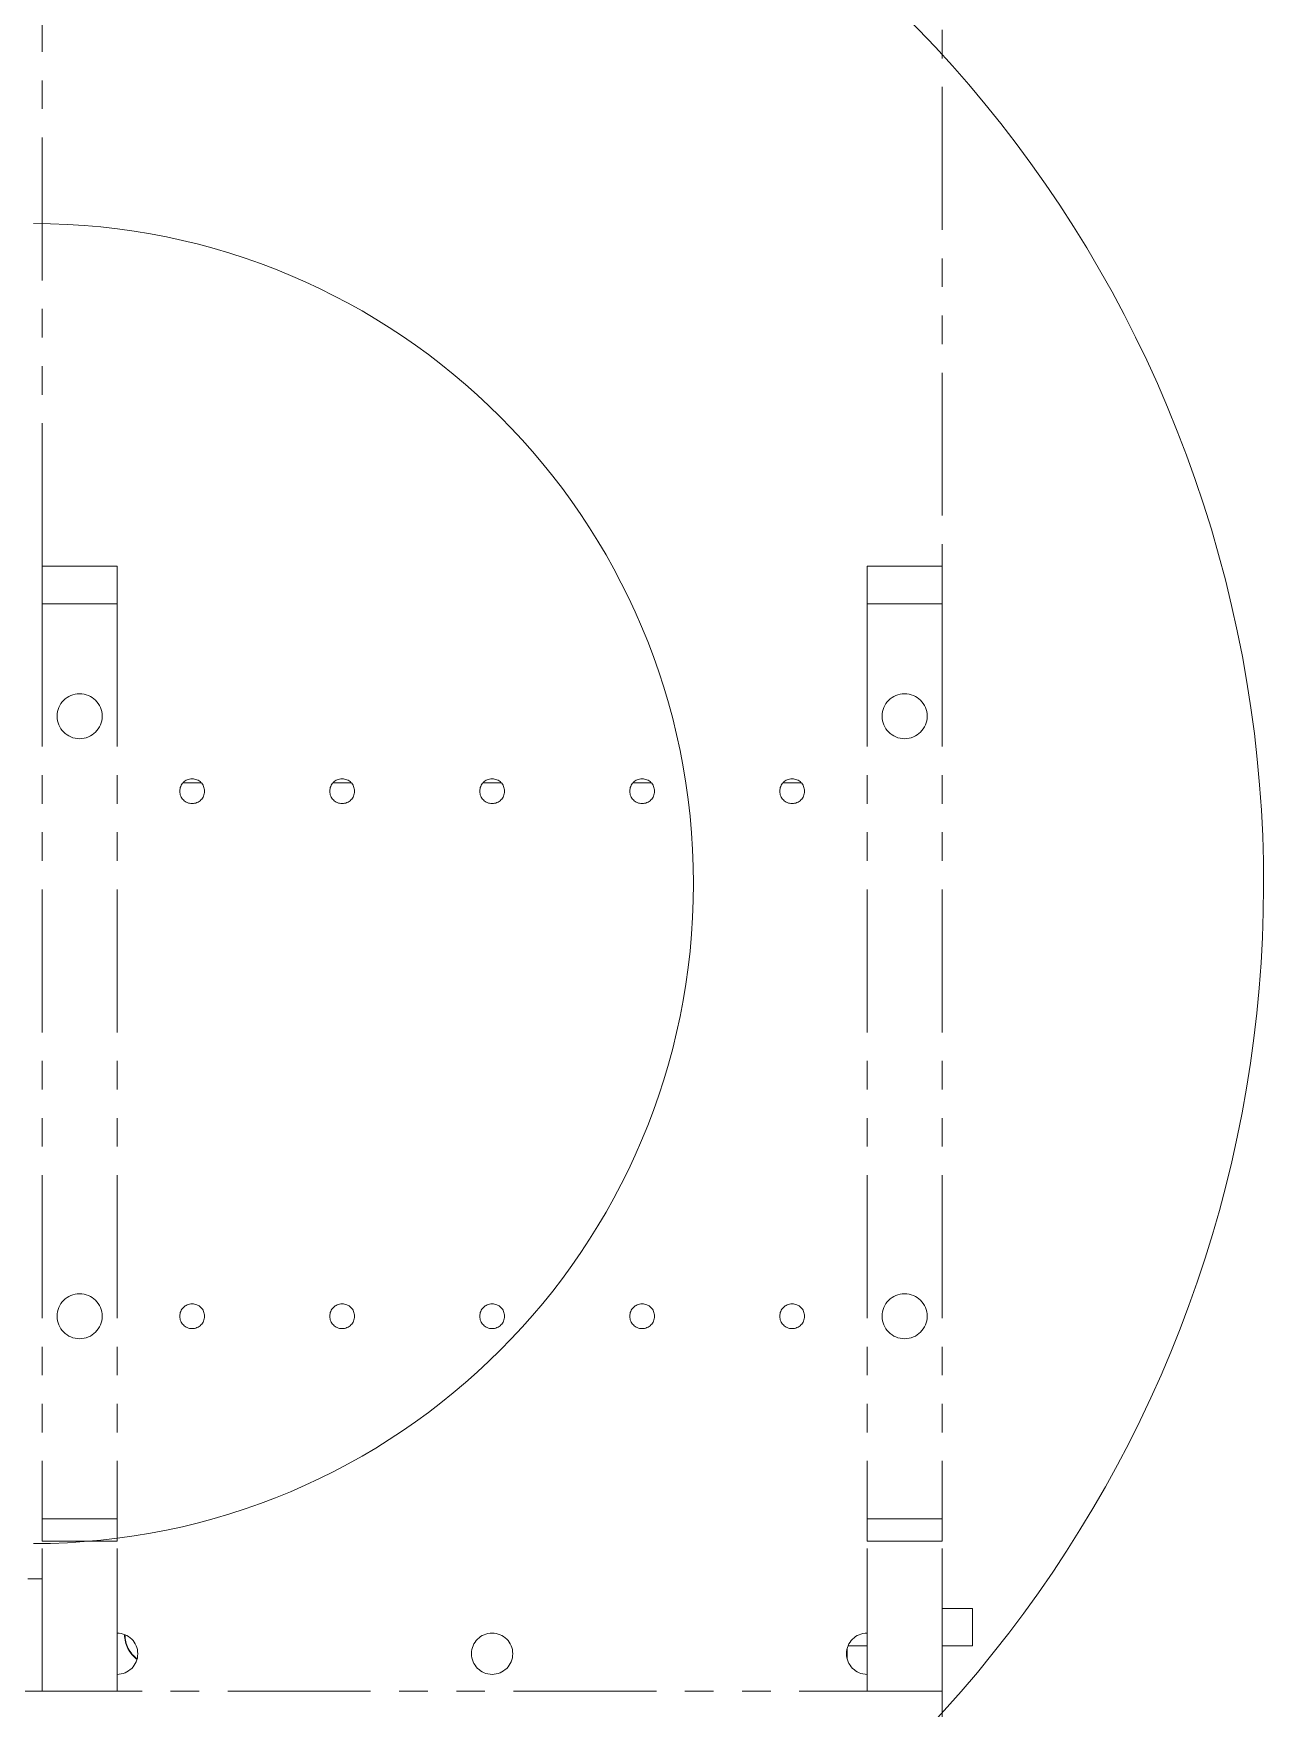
# Model space of a CAD drawing. Extents: x 500 to 100500, y -14500 to 21140.
# Drawn here: x 8660.3 to 8824.3, y -6300.3 to -6077 of the extents above; entities that cross this region are included whole.
import ezdxf

# ---------------------------------------------------------------- set-up
doc = ezdxf.new("R2010")
doc.units = 0
doc.linetypes.add('PHANTOM', pattern=[12.7, 6.35, -1.27, 1.27, -1.27, 1.27, -1.27])
doc.linetypes.add('SLD-Solid', pattern=[0])
doc.layers.get('0').update_dxf_attribs({"linetype": 'CONTINUOUS'})
doc.layers.add('D', color=7, linetype='CONTINUOUS')
doc.layers.add('MODEL', color=7, linetype='SLD-Solid', lineweight=15)

# ---------------------------------------------------------------- blocks, each defined once
blk = doc.blocks.new('KASDADS')
at = {"layer": 'MODEL', "color": 4}
for radius, start in [(164, 298.5921), (88, 270)]:
    blk.add_arc((-51206.16, -66142.79, 21.36), radius, start, 90, dxfattribs=at)
blk = doc.blocks.new('KA$C100bd9fb')
at = {"color": 60, "linetype": 'PHANTOM', "lineweight": 18, "ltscale": 3}
for p, q in [((20, 472, 21.36), (20, 370, 21.36)), ((140, 370, 21.36), (140, 472, 21.36)), ((20, 370, 21.36), (30, 370, 21.36)), ((20, 365, 21.36), (20, 370, 21.36)), ((30, 370, 21.36), (30, 365, 21.36)), ((130, 370, 21.36), (140, 370, 21.36)), ((130, 365, 21.36), (130, 370, 21.36)), ((140, 370, 21.36), (140, 365, 21.36)), ((30, 365, 21.36), (20, 365, 21.36)), ((20, 365, 21.36), (20, 243, 21.36)), ((30, 365, 21.36), (30, 243, 21.36)), ((140, 365, 21.36), (130, 365, 21.36)), ((130, 365, 21.36), (130, 243, 21.36)), ((140, 365, 21.36), (140, 243, 21.36)), ((38.77, 341.1, 21.36), (41.23, 341.1, 21.36)), ((58.77, 341.1, 21.36), (61.23, 341.1, 21.36)), ((78.77, 341.1, 21.36), (81.23, 341.1, 21.36)), ((98.77, 341.1, 21.36), (101.23, 341.1, 21.36)), ((118.77, 341.1, 21.36), (121.23, 341.1, 21.36)), ((20, 243, 21.36), (30, 243, 21.36)), ((20, 240, 21.36), (20, 243, 21.36)), ((30, 243, 21.36), (30, 240, 21.36)), ((130, 243, 21.36), (140, 243, 21.36)), ((130, 240, 21.36), (130, 243, 21.36)), ((140, 243, 21.36), (140, 240, 21.36)), ((30, 240, 21.36), (20, 240, 21.36)), ((20, 220, 21.36), (20, 240, 21.36)), ((30, 220, 21.36), (30, 240, 21.36)), ((140, 240, 21.36), (130, 240, 21.36)), ((130, 220, 21.36), (130, 240, 21.36)), ((140, 220, 21.36), (140, 240, 21.36)), ((180, 235, 21.36), (140, 235, 21.36)), ((20, 231.05, 21.36), (15.93, 231.05, 21.36)), ((15.93, 231.05, 21.36), (15.93, 226.05, 21.36)), ((15.93, 226.05, 21.36), (20, 226.05, 21.36)), ((30, 226.05, 21.36), (32.54, 226.05, 21.36)), ((32.66, 225.7, 21.36), (32.66, 224.3, 21.36)), ((20, 220, 21.36), (30, 220, 21.36)), ((20, 220, 21.36), (20, 205, 21.36)), ((20, 220, 21.36), (430, 220, 21.36)), ((130, 220, 21.36), (140, 220, 21.36))]:
    blk.add_line(p, q, dxfattribs=at)
for centre, radius in [((25, 350, 21.36), 3), ((135, 350, 21.36), 3), ((40, 340, 21.36), 1.65), ((60, 340, 21.36), 1.65), ((80, 340, 21.36), 1.65), ((100, 340, 21.36), 1.65), ((120, 340, 21.36), 1.65), ((25, 270, 21.36), 3), ((135, 270, 21.36), 3), ((40, 270, 21.36), 1.65), ((60, 270, 21.36), 1.65), ((80, 270, 21.36), 1.65), ((100, 270, 21.36), 1.65), ((120, 270, 21.36), 1.65), ((80, 225, 21.36), 2.75)]:
    blk.add_circle(centre, radius, dxfattribs=at)
for centre, radius, start, end in [((30, 225, 21.36), 2.75, 270, 90), ((130, 225, 21.36), 2.75, 90, 180), ((125, 227.5, 21.36), 3.95, 305.3158, 0.6029), ((125, 227.5, 21.36), 4, 305.3158, 0.8817), ((130, 225, 21.36), 2.75, 180, 270)]:
    blk.add_arc(centre, radius, start, end, dxfattribs=at)

msp = doc.modelspace()

# ---------------------------------------------------------------- block references
at = {"layer": 'D', "color": 0, "xscale": -1}
msp.add_blockref('KA$C100bd9fb', (8801.5, -6518.04, -31.83), dxfattribs=at)
at = {"layer": 'D', "color": 1}
msp.add_blockref('KASDADS', (59866.51, 59952.44, -97.17), dxfattribs=at)

doc.saveas('drawing.dxf')
